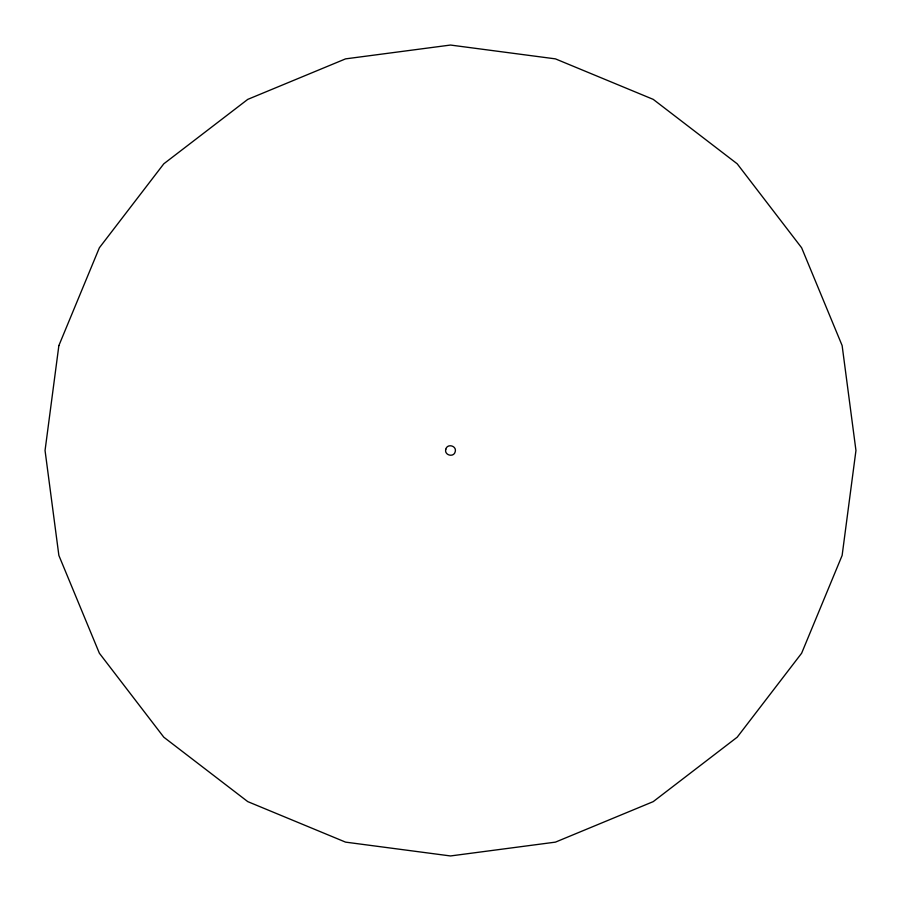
<?xml version="1.0" encoding="UTF-8"?>
<svg xmlns="http://www.w3.org/2000/svg" width="901" height="901" viewBox="0 0 901 901"><rect width="100%" height="100%" fill="white"/><g stroke="black" fill="none" stroke-linecap="round" stroke-linejoin="round"><path stroke-width="1.35" d="M58.869 345.567L45.05 450.5L58.869 555.433L99.369 653.225L163.802 737.198L247.775 801.631L345.567 842.131L450.5 855.95L555.433 842.131L653.225 801.631L737.198 737.198L801.631 653.225L842.131 555.433L855.95 450.5L842.131 345.567L801.631 247.775L737.198 163.802L653.225 99.369L555.433 58.869L450.5 45.05L345.567 58.869L247.775 99.369L163.802 163.802L99.369 247.775L58.869 345.567M445.792 449.239C443.945 455.219 453.811 457.866 455.208 451.761C457.055 445.781 447.189 443.134 445.792 449.239"/></g></svg>
